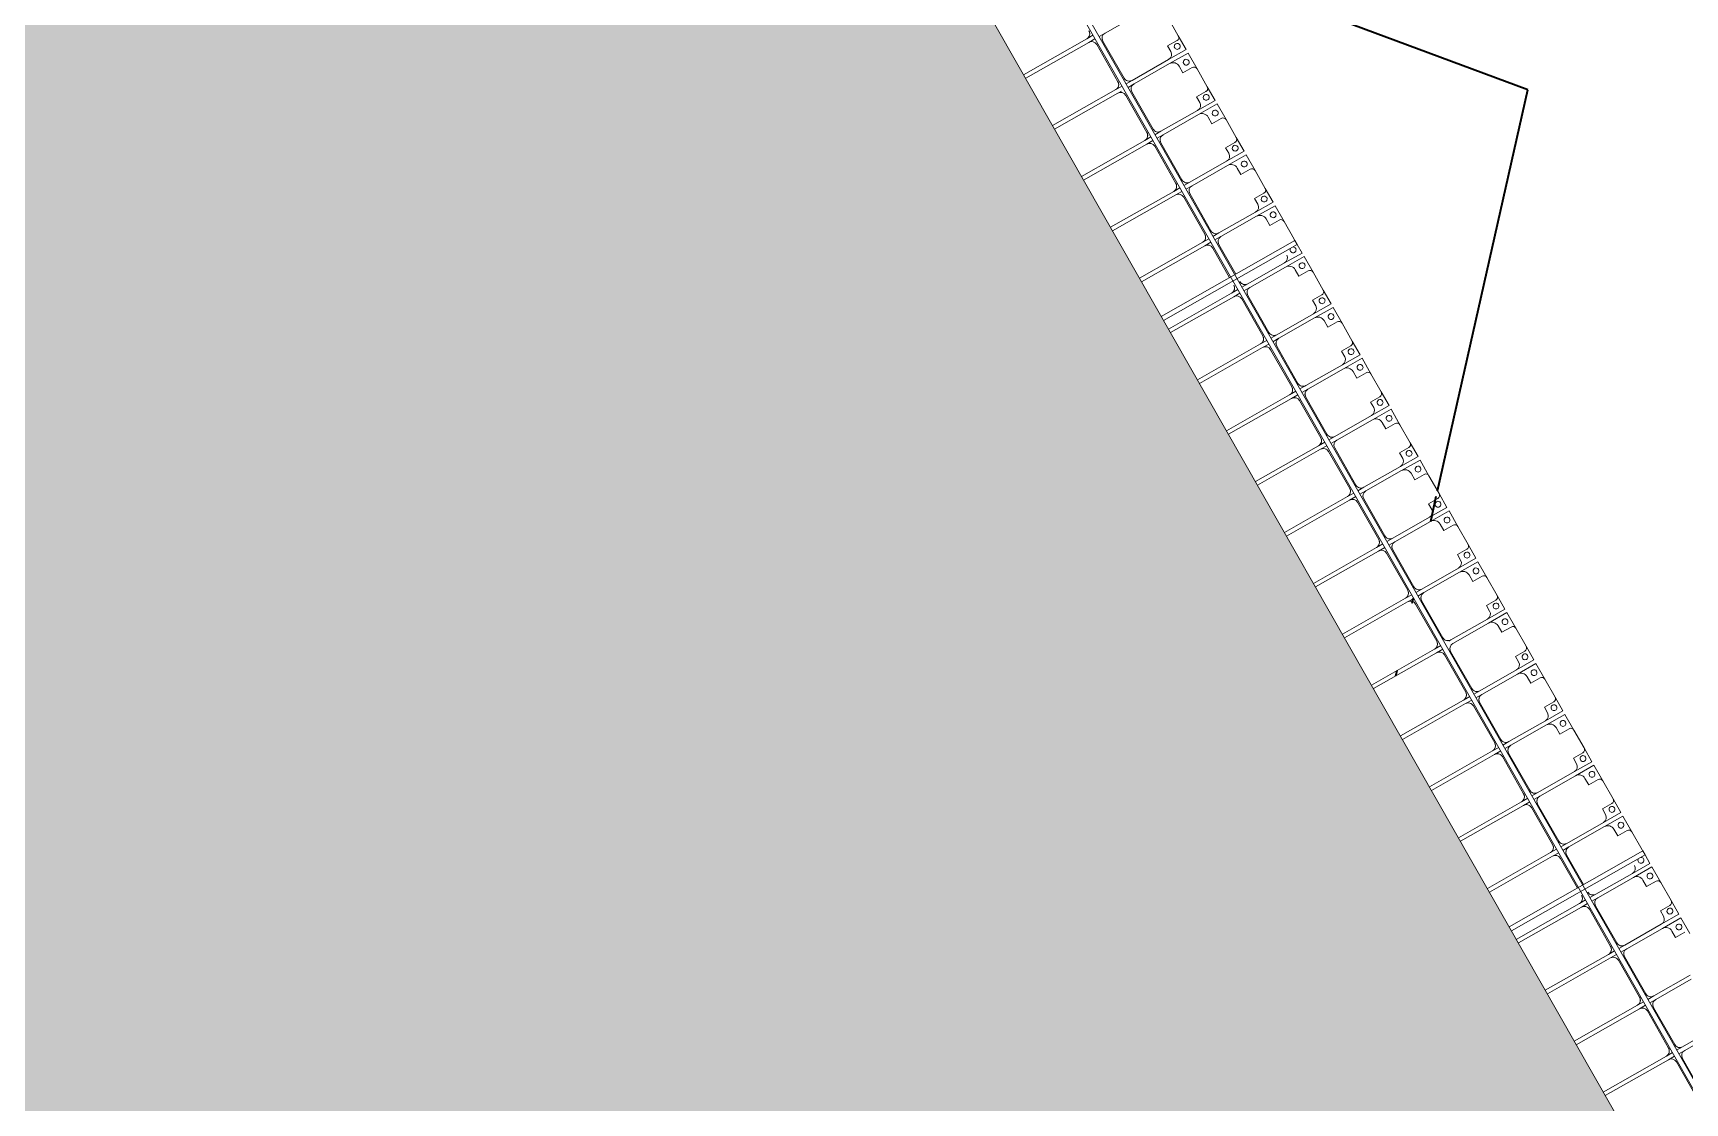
# Model space of a CAD drawing. Header units: millimetres. Extents: x -861324 to 439029, y -308065 to 694685.
# Drawn here: x -131041 to -116937, y 16784 to 25924 of the extents above; entities that cross this region are included whole.
import ezdxf

# ---------------------------------------------------------------- set-up
doc = ezdxf.new("R2010")
doc.units = ezdxf.units.MM
for name, color, linetype, lineweight in [('A-DETL-GENF', 92, 'Continuous', 9), ('A-DETL-THIN', 151, 'Continuous', 9), ('A-GENM', 13, 'Continuous', 9), ('C-TOPO-MAJR', 7, 'Continuous', 35), ('S-BEAM', 12, 'Continuous', 9)]:
    doc.layers.add(name, color=color, linetype=linetype, lineweight=lineweight)

# ---------------------------------------------------------------- blocks, each defined once
blk = doc.blocks.new('Dải phao đi lại kèm đỡ invester - DẢI PHAO ĐI LẠI-15551-BỐ TRÍ BÈ PIN HỒ BẢN MÒNG')
at = {"layer": 'A-GENM', "color": 7}
for p, q in [((57588, 1312), (57412, 1312)), ((57618, 1190), (57618, 1282)), ((57882, 1282), (57882, 1190)), ((58088, 1312), (57912, 1312)), ((58118, 1190), (58118, 1282)), ((58382, 1282), (58382, 1190)), ((58588, 1312), (58412, 1312)), ((58618, 1190), (58618, 1282)), ((58882, 1282), (58882, 1190)), ((59088, 1312), (58912, 1312)), ((59118, 1190), (59118, 1282)), ((59382, 1282), (59382, 1190)), ((59588, 1312), (59412, 1312)), ((59882, 1282), (59882, 1190)), ((60088, 1312), (59912, 1312)), ((60118, 1190), (60118, 1282)), ((60382, 1282), (60382, 1190)), ((60588, 1312), (60412, 1312)), ((60618, 1190), (60618, 1282)), ((60882, 1282), (60882, 1190)), ((61088, 1312), (60912, 1312)), ((61118, 1190), (61118, 1282)), ((61382, 1282), (61382, 1190)), ((61588, 1312), (61412, 1312)), ((61618, 1190), (61618, 1282)), ((61882, 1282), (61882, 1190)), ((62088, 1312), (61912, 1312)), ((62118, 1190), (62118, 1282)), ((62382, 1282), (62382, 1190)), ((62588, 1312), (62412, 1312)), ((62618, 1190), (62618, 1282)), ((62882, 1282), (62882, 1190)), ((63088, 1312), (62912, 1312)), ((63118, 1190), (63118, 1282)), ((63382, 1282), (63382, 1190)), ((63588, 1312), (63412, 1312)), ((63618, 1190), (63618, 1282)), ((63882, 1282), (63882, 1190)), ((64088, 1312), (63912, 1312)), ((64118, 1190), (64118, 1282)), ((64382, 1282), (64382, 1190)), ((64588, 1312), (64412, 1312)), ((64618, 1190), (64618, 1282)), ((64882, 1282), (64882, 1190)), ((65088, 1312), (64912, 1312)), ((65118, 1190), (65118, 1282)), ((65382, 1282), (65382, 1190)), ((65588, 1312), (65412, 1312)), ((65882, 1282), (65882, 1190)), ((66088, 1312), (65912, 1312)), ((66118, 1190), (66118, 1282)), ((66382, 1282), (66382, 1190)), ((57258, 1130), (57258, 780)), ((57673, 1190), (57618, 1190)), ((57723, 780), (57723, 1140)), ((57758, 1130), (57758, 780)), ((57882, 1190), (57818, 1190)), ((58173, 1190), (58118, 1190)), ((58223, 780), (58223, 1140)), ((58258, 1130), (58258, 780)), ((58382, 1190), (58318, 1190)), ((58673, 1190), (58618, 1190)), ((58723, 780), (58723, 1140)), ((58758, 1130), (58758, 780)), ((58882, 1190), (58818, 1190)), ((59173, 1190), (59118, 1190)), ((59223, 780), (59223, 1140)), ((59258, 1130), (59258, 780)), ((59382, 1190), (59318, 1190)), ((59723, 780), (59723, 1140)), ((59758, 1130), (59758, 780)), ((59882, 1190), (59818, 1190)), ((60173, 1190), (60118, 1190)), ((60223, 780), (60223, 1140)), ((60258, 1130), (60258, 780)), ((60382, 1190), (60318, 1190)), ((60673, 1190), (60618, 1190)), ((60723, 780), (60723, 1140)), ((60758, 1130), (60758, 780)), ((60882, 1190), (60818, 1190)), ((61173, 1190), (61118, 1190)), ((61223, 780), (61223, 1140)), ((61258, 1130), (61258, 780)), ((61382, 1190), (61318, 1190)), ((61673, 1190), (61618, 1190)), ((61723, 780), (61723, 1140)), ((61758, 1130), (61758, 780)), ((61882, 1190), (61818, 1190)), ((62173, 1190), (62118, 1190)), ((62223, 780), (62223, 1140)), ((62258, 1130), (62258, 780)), ((62382, 1190), (62318, 1190)), ((62673, 1190), (62618, 1190)), ((62723, 780), (62723, 1140)), ((62758, 1130), (62758, 780)), ((62882, 1190), (62818, 1190)), ((63173, 1190), (63118, 1190)), ((63223, 780), (63223, 1140)), ((63258, 1130), (63258, 780)), ((63382, 1190), (63318, 1190)), ((63673, 1190), (63618, 1190)), ((63723, 780), (63723, 1140)), ((63758, 1130), (63758, 780)), ((63882, 1190), (63818, 1190)), ((64173, 1190), (64118, 1190)), ((64223, 780), (64223, 1140)), ((64258, 1130), (64258, 780)), ((64382, 1190), (64318, 1190)), ((64673, 1190), (64618, 1190)), ((64723, 780), (64723, 1140)), ((64758, 1130), (64758, 780)), ((64882, 1190), (64818, 1190)), ((65173, 1190), (65118, 1190)), ((65223, 780), (65223, 1140)), ((65258, 1130), (65258, 780)), ((65382, 1190), (65318, 1190)), ((65723, 780), (65723, 1140)), ((65758, 1130), (65758, 780)), ((65882, 1190), (65818, 1190)), ((66173, 1190), (66118, 1190)), ((66223, 780), (66223, 1140)), ((66258, 1130), (66258, 780)), ((66382, 1190), (66318, 1190)), ((66723, 780), (66723, 1140)), ((66758, 1130), (66758, 780)), ((67223, 780), (67223, 1140)), ((67258, 1130), (67258, 780)), ((57258, 721), (57258, 780)), ((57308, 730), (57673, 730)), ((57723, 780), (57723, 721)), ((57758, 721), (57758, 780)), ((57808, 730), (58173, 730)), ((58223, 780), (58223, 721)), ((58258, 721), (58258, 780)), ((58308, 730), (58673, 730)), ((58723, 780), (58723, 721)), ((58758, 721), (58758, 780)), ((58808, 730), (59173, 730)), ((59223, 780), (59223, 721)), ((59258, 721), (59258, 780)), ((59308, 730), (59600, 730)), ((59723, 780), (59723, 721)), ((59758, 721), (59758, 780)), ((59808, 730), (60173, 730)), ((60223, 780), (60223, 721)), ((60258, 721), (60258, 780)), ((60308, 730), (60673, 730)), ((60723, 780), (60723, 721)), ((60758, 721), (60758, 780)), ((60808, 730), (61173, 730)), ((61223, 780), (61223, 721)), ((61258, 721), (61258, 780)), ((61308, 730), (61673, 730)), ((61723, 780), (61723, 721)), ((61758, 721), (61758, 780)), ((61808, 730), (62173, 730)), ((62223, 780), (62223, 721)), ((62258, 721), (62258, 780)), ((62308, 730), (62673, 730)), ((62723, 780), (62723, 721)), ((62758, 721), (62758, 780)), ((62808, 730), (63173, 730)), ((63223, 780), (63223, 759)), ((63308, 730), (63673, 730)), ((63723, 780), (63723, 721)), ((63758, 721), (63758, 780)), ((63808, 730), (64173, 730)), ((64223, 780), (64223, 721)), ((64258, 721), (64258, 780)), ((64308, 730), (64673, 730)), ((64723, 780), (64723, 721)), ((64758, 721), (64758, 780)), ((64808, 730), (65173, 730)), ((65223, 780), (65223, 721)), ((65258, 721), (65258, 780)), ((65308, 730), (65600, 730)), ((65723, 780), (65723, 721)), ((65758, 721), (65758, 780)), ((65808, 730), (66173, 730)), ((66223, 780), (66223, 721)), ((66258, 721), (66258, 780)), ((66308, 730), (66673, 730)), ((66723, 780), (66723, 721)), ((66758, 721), (66758, 780)), ((66808, 730), (67173, 730)), ((67223, 780), (67223, 721)), ((67258, 721), (67258, 780)), ((67308, 730), (67673, 730)), ((57223, 681), (57223, 620)), ((57223, 0), (57223, 620)), ((57258, 620), (57258, 681)), ((57258, 620), (57258, 0)), ((57673, 670), (57308, 670)), ((57723, 676), (57723, 620)), ((57723, 0), (57723, 620)), ((57758, 620), (57758, 656)), ((57758, 620), (57758, 0)), ((58173, 670), (57808, 670)), ((58223, 681), (58223, 620)), ((58223, 0), (58223, 620)), ((58258, 620), (58258, 681)), ((58258, 620), (58258, 0)), ((58673, 670), (58308, 670)), ((58723, 681), (58723, 620)), ((58723, 0), (58723, 620)), ((58758, 620), (58758, 681)), ((58758, 620), (58758, 0)), ((59173, 670), (58808, 670)), ((59223, 681), (59223, 620)), ((59223, 0), (59223, 620)), ((59258, 620), (59258, 681)), ((59258, 620), (59258, 0)), ((59600, 670), (59308, 670)), ((59723, 681), (59723, 620)), ((59723, 0), (59723, 620)), ((59758, 620), (59758, 681)), ((59758, 620), (59758, 0)), ((60173, 670), (59808, 670)), ((60223, 681), (60223, 620)), ((60223, 0), (60223, 620)), ((60258, 620), (60258, 681)), ((60258, 620), (60258, 0)), ((60673, 670), (60308, 670)), ((60723, 681), (60723, 620)), ((60723, 0), (60723, 620)), ((60758, 620), (60758, 681)), ((60758, 620), (60758, 0)), ((61173, 670), (60808, 670)), ((61223, 681), (61223, 620)), ((61223, 0), (61223, 620)), ((61258, 620), (61258, 681)), ((61258, 620), (61258, 0)), ((61673, 670), (61308, 670)), ((61723, 681), (61723, 620)), ((61723, 0), (61723, 620)), ((61758, 620), (61758, 681)), ((61758, 620), (61758, 0)), ((62173, 670), (61808, 670)), ((62223, 681), (62223, 620)), ((62223, 0), (62223, 620)), ((62258, 620), (62258, 681)), ((62258, 620), (62258, 0)), ((62673, 670), (62308, 670)), ((62723, 681), (62723, 620)), ((62723, 0), (62723, 620)), ((62758, 620), (62758, 681)), ((62758, 620), (62758, 0)), ((63173, 670), (62808, 670)), ((63223, 681), (63223, 620)), ((63223, 0), (63223, 620)), ((63258, 620), (63258, 681)), ((63258, 620), (63258, 0)), ((63673, 670), (63308, 670)), ((63723, 681), (63723, 620)), ((63723, 0), (63723, 620)), ((63758, 620), (63758, 681)), ((63758, 620), (63758, 0)), ((64173, 670), (63808, 670)), ((64223, 681), (64223, 620)), ((64223, 0), (64223, 620)), ((64258, 620), (64258, 681)), ((64258, 620), (64258, 0)), ((64673, 670), (64308, 670)), ((64723, 681), (64723, 620)), ((64723, 0), (64723, 620)), ((64758, 620), (64758, 681)), ((64758, 620), (64758, 0)), ((65173, 670), (64808, 670)), ((65223, 681), (65223, 620)), ((65223, 0), (65223, 620)), ((65258, 620), (65258, 681)), ((65258, 620), (65258, 0)), ((65600, 670), (65308, 670)), ((65723, 681), (65723, 620)), ((65723, 0), (65723, 620)), ((65758, 620), (65758, 681)), ((65758, 620), (65758, 0)), ((66173, 670), (65808, 670)), ((66223, 681), (66223, 620)), ((66223, 0), (66223, 620)), ((66258, 620), (66258, 681)), ((66258, 620), (66258, 0)), ((66673, 670), (66308, 670)), ((66723, 681), (66723, 620)), ((66723, 0), (66723, 620)), ((66758, 620), (66758, 681)), ((66758, 620), (66758, 0)), ((67173, 670), (66808, 670)), ((67223, 681), (67223, 620)), ((67223, 0), (67223, 620)), ((67258, 620), (67258, 681)), ((67258, 620), (67258, 0)), ((67673, 670), (67308, 670))]:
    blk.add_line(p, q, dxfattribs=at)
at = {"layer": 'A-GENM', "color": 9}
for p, q in [((57588, 1312), (57723, 1312)), ((57723, 1312), (57588, 1312)), ((57618, 1282), (57618, 1190)), ((57618, 1282), (57618, 1190)), ((57618, 1190), (57618, 1282)), ((57723, 1312), (57723, 1140)), ((57723, 1140), (57723, 1312)), ((57758, 1312), (57912, 1312)), ((57758, 1130), (57758, 1312)), ((57758, 1312), (57758, 1130)), ((57912, 1312), (57758, 1312)), ((57882, 1190), (57882, 1282)), ((57882, 1190), (57882, 1282)), ((57882, 1282), (57882, 1190)), ((58088, 1312), (58223, 1312)), ((58223, 1312), (58088, 1312)), ((58118, 1282), (58118, 1190)), ((58118, 1282), (58118, 1190)), ((58118, 1190), (58118, 1282)), ((58223, 1312), (58223, 1140)), ((58223, 1140), (58223, 1312)), ((58258, 1312), (58412, 1312)), ((58258, 1130), (58258, 1312)), ((58258, 1312), (58258, 1130)), ((58412, 1312), (58258, 1312)), ((58382, 1190), (58382, 1282)), ((58382, 1190), (58382, 1282)), ((58382, 1282), (58382, 1190)), ((58588, 1312), (58723, 1312)), ((58723, 1312), (58588, 1312)), ((58618, 1282), (58618, 1190)), ((58618, 1282), (58618, 1190)), ((58618, 1190), (58618, 1282)), ((58723, 1312), (58723, 1140)), ((58723, 1140), (58723, 1312)), ((58758, 1312), (58912, 1312)), ((58758, 1130), (58758, 1312)), ((58758, 1312), (58758, 1130)), ((58912, 1312), (58758, 1312)), ((58882, 1190), (58882, 1282)), ((58882, 1190), (58882, 1282)), ((58882, 1282), (58882, 1190)), ((59088, 1312), (59223, 1312)), ((59223, 1312), (59088, 1312)), ((59118, 1282), (59118, 1190)), ((59118, 1282), (59118, 1190)), ((59118, 1190), (59118, 1282)), ((59223, 1312), (59223, 1140)), ((59223, 1140), (59223, 1312)), ((59258, 1312), (59412, 1312)), ((59258, 1130), (59258, 1312)), ((59258, 1312), (59258, 1130)), ((59412, 1312), (59258, 1312)), ((59382, 1190), (59382, 1282)), ((59382, 1190), (59382, 1282)), ((59382, 1282), (59382, 1190)), ((59640, 1312), (59723, 1312)), ((59723, 1312), (59640, 1312)), ((59723, 1312), (59723, 1140)), ((59723, 1140), (59723, 1312)), ((59758, 1312), (59912, 1312)), ((59758, 1130), (59758, 1312)), ((59758, 1312), (59758, 1130)), ((59912, 1312), (59758, 1312)), ((59882, 1190), (59882, 1282)), ((59882, 1190), (59882, 1282)), ((59882, 1282), (59882, 1190)), ((60088, 1312), (60223, 1312)), ((60223, 1312), (60088, 1312)), ((60118, 1282), (60118, 1190)), ((60118, 1282), (60118, 1190)), ((60118, 1190), (60118, 1282)), ((60223, 1312), (60223, 1140)), ((60223, 1140), (60223, 1312)), ((60258, 1312), (60412, 1312)), ((60258, 1130), (60258, 1312)), ((60258, 1312), (60258, 1130)), ((60412, 1312), (60258, 1312)), ((60382, 1190), (60382, 1282)), ((60382, 1190), (60382, 1282)), ((60382, 1282), (60382, 1190)), ((60588, 1312), (60723, 1312)), ((60723, 1312), (60588, 1312)), ((60618, 1282), (60618, 1190)), ((60618, 1282), (60618, 1190)), ((60618, 1190), (60618, 1282)), ((60723, 1312), (60723, 1140)), ((60723, 1140), (60723, 1312)), ((60758, 1312), (60912, 1312)), ((60758, 1130), (60758, 1312)), ((60758, 1312), (60758, 1130)), ((60912, 1312), (60758, 1312)), ((60882, 1190), (60882, 1282)), ((60882, 1190), (60882, 1282)), ((60882, 1282), (60882, 1190)), ((61088, 1312), (61223, 1312)), ((61223, 1312), (61088, 1312)), ((61118, 1282), (61118, 1190)), ((61118, 1282), (61118, 1190)), ((61118, 1190), (61118, 1282)), ((61223, 1312), (61223, 1140)), ((61223, 1140), (61223, 1312)), ((61258, 1312), (61412, 1312)), ((61258, 1130), (61258, 1312)), ((61258, 1312), (61258, 1130)), ((61412, 1312), (61258, 1312)), ((61382, 1190), (61382, 1282)), ((61382, 1190), (61382, 1282)), ((61382, 1282), (61382, 1190)), ((61588, 1312), (61723, 1312)), ((61723, 1312), (61588, 1312)), ((61618, 1282), (61618, 1190)), ((61618, 1282), (61618, 1190)), ((61618, 1190), (61618, 1282)), ((61723, 1312), (61723, 1140)), ((61723, 1140), (61723, 1312)), ((61758, 1312), (61912, 1312)), ((61758, 1130), (61758, 1312)), ((61758, 1312), (61758, 1130)), ((61912, 1312), (61758, 1312)), ((61882, 1190), (61882, 1282)), ((61882, 1190), (61882, 1282)), ((61882, 1282), (61882, 1190)), ((62088, 1312), (62223, 1312)), ((62223, 1312), (62088, 1312)), ((62118, 1282), (62118, 1190)), ((62118, 1282), (62118, 1190)), ((62118, 1190), (62118, 1282)), ((62223, 1312), (62223, 1140)), ((62223, 1140), (62223, 1312)), ((62258, 1312), (62412, 1312)), ((62258, 1130), (62258, 1312)), ((62258, 1312), (62258, 1130)), ((62412, 1312), (62258, 1312)), ((62382, 1190), (62382, 1282)), ((62382, 1190), (62382, 1282)), ((62382, 1282), (62382, 1190)), ((62588, 1312), (62723, 1312)), ((62723, 1312), (62588, 1312)), ((62618, 1282), (62618, 1190)), ((62618, 1282), (62618, 1190)), ((62618, 1190), (62618, 1282)), ((62723, 1312), (62723, 1140)), ((62723, 1140), (62723, 1312)), ((62758, 1312), (62912, 1312)), ((62758, 1130), (62758, 1312)), ((62758, 1312), (62758, 1130)), ((62912, 1312), (62758, 1312)), ((62882, 1190), (62882, 1282)), ((62882, 1190), (62882, 1282)), ((62882, 1282), (62882, 1190)), ((63088, 1312), (63223, 1312)), ((63223, 1312), (63088, 1312)), ((63118, 1282), (63118, 1190)), ((63118, 1282), (63118, 1190)), ((63118, 1190), (63118, 1282)), ((63223, 1312), (63223, 1140)), ((63223, 1140), (63223, 1312)), ((63258, 1312), (63412, 1312)), ((63258, 1130), (63258, 1312)), ((63258, 1312), (63258, 1130)), ((63412, 1312), (63258, 1312)), ((63382, 1190), (63382, 1282)), ((63382, 1190), (63382, 1282)), ((63382, 1282), (63382, 1190)), ((63588, 1312), (63723, 1312)), ((63723, 1312), (63588, 1312)), ((63618, 1282), (63618, 1190)), ((63618, 1282), (63618, 1190)), ((63618, 1190), (63618, 1282)), ((63723, 1312), (63723, 1140)), ((63723, 1140), (63723, 1312)), ((63758, 1312), (63912, 1312)), ((63758, 1130), (63758, 1312)), ((63758, 1312), (63758, 1130)), ((63912, 1312), (63758, 1312)), ((63882, 1190), (63882, 1282)), ((63882, 1190), (63882, 1282)), ((63882, 1282), (63882, 1190)), ((64088, 1312), (64223, 1312)), ((64223, 1312), (64088, 1312)), ((64118, 1282), (64118, 1190)), ((64118, 1282), (64118, 1190)), ((64118, 1190), (64118, 1282)), ((64223, 1312), (64223, 1140)), ((64223, 1140), (64223, 1312)), ((64258, 1312), (64412, 1312)), ((64258, 1130), (64258, 1312)), ((64258, 1312), (64258, 1130)), ((64412, 1312), (64258, 1312)), ((64382, 1190), (64382, 1282)), ((64382, 1190), (64382, 1282)), ((64382, 1282), (64382, 1190)), ((64588, 1312), (64723, 1312)), ((64723, 1312), (64588, 1312)), ((64618, 1282), (64618, 1190)), ((64618, 1282), (64618, 1190)), ((64618, 1190), (64618, 1282)), ((64723, 1312), (64723, 1140)), ((64723, 1140), (64723, 1312)), ((64758, 1312), (64912, 1312)), ((64758, 1130), (64758, 1312)), ((64758, 1312), (64758, 1130)), ((64912, 1312), (64758, 1312)), ((64882, 1190), (64882, 1282)), ((64882, 1190), (64882, 1282)), ((64882, 1282), (64882, 1190)), ((65088, 1312), (65223, 1312)), ((65223, 1312), (65088, 1312)), ((65118, 1282), (65118, 1190)), ((65118, 1282), (65118, 1190)), ((65118, 1190), (65118, 1282)), ((65223, 1312), (65223, 1140)), ((65223, 1140), (65223, 1312)), ((65258, 1312), (65412, 1312)), ((65258, 1130), (65258, 1312)), ((65258, 1312), (65258, 1130)), ((65412, 1312), (65258, 1312)), ((65382, 1190), (65382, 1282)), ((65382, 1190), (65382, 1282)), ((65382, 1282), (65382, 1190)), ((65640, 1312), (65723, 1312)), ((65723, 1312), (65640, 1312)), ((65723, 1312), (65723, 1140)), ((65723, 1140), (65723, 1312)), ((65758, 1312), (65912, 1312)), ((65758, 1130), (65758, 1312)), ((65758, 1312), (65758, 1130)), ((65912, 1312), (65758, 1312)), ((65882, 1190), (65882, 1282)), ((65882, 1190), (65882, 1282)), ((65882, 1282), (65882, 1190)), ((66088, 1312), (66223, 1312)), ((66223, 1312), (66088, 1312)), ((66118, 1282), (66118, 1190)), ((66118, 1282), (66118, 1190)), ((66118, 1190), (66118, 1282)), ((66223, 1312), (66223, 1140)), ((66223, 1140), (66223, 1312)), ((66258, 1312), (66412, 1312)), ((66258, 1130), (66258, 1312)), ((66258, 1312), (66258, 1130)), ((66412, 1312), (66258, 1312)), ((66382, 1190), (66382, 1282)), ((66382, 1190), (66382, 1282)), ((66382, 1282), (66382, 1190)), ((57618, 1190), (57673, 1190)), ((57618, 1190), (57673, 1190)), ((57673, 1190), (57618, 1190)), ((57818, 1190), (57882, 1190)), ((57818, 1190), (57882, 1190)), ((57882, 1190), (57818, 1190)), ((58118, 1190), (58173, 1190)), ((58118, 1190), (58173, 1190)), ((58173, 1190), (58118, 1190)), ((58318, 1190), (58382, 1190)), ((58318, 1190), (58382, 1190)), ((58382, 1190), (58318, 1190)), ((58618, 1190), (58673, 1190)), ((58618, 1190), (58673, 1190)), ((58673, 1190), (58618, 1190)), ((58818, 1190), (58882, 1190)), ((58818, 1190), (58882, 1190)), ((58882, 1190), (58818, 1190)), ((59118, 1190), (59173, 1190)), ((59118, 1190), (59173, 1190)), ((59173, 1190), (59118, 1190)), ((59318, 1190), (59382, 1190)), ((59318, 1190), (59382, 1190)), ((59382, 1190), (59318, 1190)), ((59818, 1190), (59882, 1190)), ((59818, 1190), (59882, 1190)), ((59882, 1190), (59818, 1190)), ((60118, 1190), (60173, 1190)), ((60118, 1190), (60173, 1190)), ((60173, 1190), (60118, 1190)), ((60318, 1190), (60382, 1190)), ((60318, 1190), (60382, 1190)), ((60382, 1190), (60318, 1190)), ((60618, 1190), (60673, 1190)), ((60618, 1190), (60673, 1190)), ((60673, 1190), (60618, 1190)), ((60818, 1190), (60882, 1190)), ((60818, 1190), (60882, 1190)), ((60882, 1190), (60818, 1190)), ((61118, 1190), (61173, 1190)), ((61118, 1190), (61173, 1190)), ((61173, 1190), (61118, 1190)), ((61318, 1190), (61382, 1190)), ((61318, 1190), (61382, 1190)), ((61382, 1190), (61318, 1190)), ((61618, 1190), (61673, 1190)), ((61618, 1190), (61673, 1190)), ((61673, 1190), (61618, 1190)), ((61818, 1190), (61882, 1190)), ((61818, 1190), (61882, 1190)), ((61882, 1190), (61818, 1190)), ((62118, 1190), (62173, 1190)), ((62118, 1190), (62173, 1190)), ((62173, 1190), (62118, 1190)), ((62318, 1190), (62382, 1190)), ((62318, 1190), (62382, 1190)), ((62382, 1190), (62318, 1190)), ((62618, 1190), (62673, 1190)), ((62618, 1190), (62673, 1190)), ((62673, 1190), (62618, 1190)), ((62818, 1190), (62882, 1190)), ((62818, 1190), (62882, 1190)), ((62882, 1190), (62818, 1190)), ((63118, 1190), (63173, 1190)), ((63118, 1190), (63173, 1190)), ((63173, 1190), (63118, 1190)), ((63318, 1190), (63382, 1190)), ((63318, 1190), (63382, 1190)), ((63382, 1190), (63318, 1190)), ((63618, 1190), (63673, 1190)), ((63618, 1190), (63673, 1190)), ((63673, 1190), (63618, 1190)), ((63818, 1190), (63882, 1190)), ((63818, 1190), (63882, 1190)), ((63882, 1190), (63818, 1190)), ((64118, 1190), (64173, 1190)), ((64118, 1190), (64173, 1190)), ((64173, 1190), (64118, 1190)), ((64318, 1190), (64382, 1190)), ((64318, 1190), (64382, 1190)), ((64382, 1190), (64318, 1190)), ((64618, 1190), (64673, 1190)), ((64618, 1190), (64673, 1190)), ((64673, 1190), (64618, 1190)), ((64818, 1190), (64882, 1190)), ((64818, 1190), (64882, 1190)), ((64882, 1190), (64818, 1190)), ((65118, 1190), (65173, 1190)), ((65118, 1190), (65173, 1190)), ((65173, 1190), (65118, 1190)), ((65318, 1190), (65382, 1190)), ((65318, 1190), (65382, 1190)), ((65382, 1190), (65318, 1190)), ((65818, 1190), (65882, 1190)), ((65818, 1190), (65882, 1190)), ((65882, 1190), (65818, 1190)), ((66118, 1190), (66173, 1190)), ((66118, 1190), (66173, 1190)), ((66173, 1190), (66118, 1190)), ((66318, 1190), (66382, 1190)), ((66318, 1190), (66382, 1190)), ((66382, 1190), (66318, 1190)), ((57258, 721), (57258, 780)), ((57723, 780), (57723, 721)), ((57758, 721), (57758, 780)), ((58223, 780), (58223, 721)), ((58258, 721), (58258, 780)), ((58723, 780), (58723, 721)), ((58758, 721), (58758, 780)), ((59223, 780), (59223, 721)), ((59258, 721), (59258, 780)), ((59723, 780), (59723, 721)), ((59758, 721), (59758, 780)), ((60223, 780), (60223, 721)), ((60258, 721), (60258, 780)), ((60723, 780), (60723, 721)), ((60758, 721), (60758, 780)), ((61223, 780), (61223, 721)), ((61258, 721), (61258, 780)), ((61723, 780), (61723, 721)), ((61758, 721), (61758, 780)), ((62223, 780), (62223, 721)), ((62258, 721), (62258, 780)), ((62723, 780), (62723, 721)), ((62758, 721), (62758, 780)), ((63223, 780), (63223, 759)), ((63723, 780), (63723, 721)), ((63758, 721), (63758, 780)), ((64223, 780), (64223, 721)), ((64258, 721), (64258, 780)), ((64723, 780), (64723, 721)), ((64758, 721), (64758, 780)), ((65223, 780), (65223, 721)), ((65258, 721), (65258, 780)), ((65723, 780), (65723, 721)), ((65758, 721), (65758, 780)), ((66223, 780), (66223, 721)), ((66258, 721), (66258, 780)), ((66723, 780), (66723, 721)), ((66758, 721), (66758, 780)), ((67223, 780), (67223, 721)), ((67258, 721), (67258, 780)), ((57223, 681), (57223, 620)), ((57258, 620), (57258, 681)), ((57723, 676), (57723, 620)), ((58223, 681), (58223, 620)), ((58258, 620), (58258, 681)), ((58723, 681), (58723, 620)), ((58758, 620), (58758, 681)), ((59223, 681), (59223, 620)), ((59258, 620), (59258, 681)), ((59723, 681), (59723, 620)), ((59758, 620), (59758, 681)), ((60223, 681), (60223, 620)), ((60258, 620), (60258, 681)), ((60723, 681), (60723, 620)), ((60758, 620), (60758, 681)), ((61223, 681), (61223, 620)), ((61258, 620), (61258, 681)), ((61723, 681), (61723, 620)), ((61758, 620), (61758, 681)), ((62223, 681), (62223, 620)), ((62258, 620), (62258, 681)), ((62723, 681), (62723, 620)), ((62758, 620), (62758, 681)), ((63223, 681), (63223, 620)), ((63258, 620), (63258, 681)), ((63723, 681), (63723, 620)), ((63758, 620), (63758, 681)), ((64223, 681), (64223, 620)), ((64258, 620), (64258, 681)), ((64723, 681), (64723, 620)), ((64758, 620), (64758, 681)), ((65223, 681), (65223, 620)), ((65258, 620), (65258, 681)), ((65723, 681), (65723, 620)), ((65758, 620), (65758, 681)), ((66223, 681), (66223, 620)), ((66258, 620), (66258, 681)), ((66723, 681), (66723, 620)), ((66758, 620), (66758, 681)), ((67223, 681), (67223, 620)), ((67258, 620), (67258, 681))]:
    blk.add_line(p, q, dxfattribs=at)
at = {"layer": 'A-GENM', "color": 7}
for centre, radius, start, end in [((57588, 1282), 30, 360, 90), ((57912, 1282), 30, 90, 180), ((58088, 1282), 30, 360, 90), ((58412, 1282), 30, 90, 180), ((58588, 1282), 30, 360, 90), ((58912, 1282), 30, 90, 180), ((59088, 1282), 30, 360, 90), ((59412, 1282), 30, 90, 180), ((59588, 1282), 30, 60, 90), ((59912, 1282), 30, 90, 180), ((60088, 1282), 30, 360, 90), ((60412, 1282), 30, 90, 180), ((60588, 1282), 30, 360, 90), ((60912, 1282), 30, 90, 180), ((61088, 1282), 30, 360, 90), ((61412, 1282), 30, 90, 180), ((61588, 1282), 30, 360, 90), ((61912, 1282), 30, 90, 180), ((62088, 1282), 30, 360, 90), ((62412, 1282), 30, 90, 180), ((62588, 1282), 30, 360, 90), ((62912, 1282), 30, 90, 180), ((63088, 1282), 30, 360, 90), ((63412, 1282), 30, 90, 180), ((63588, 1282), 30, 360, 90), ((63912, 1282), 30, 90, 180), ((64088, 1282), 30, 360, 90), ((64412, 1282), 30, 90, 180), ((64588, 1282), 30, 360, 90), ((64912, 1282), 30, 90, 180), ((65088, 1282), 30, 360, 90), ((65412, 1282), 30, 90, 180), ((65588, 1282), 30, 60, 90), ((65912, 1282), 30, 90, 180), ((66088, 1282), 30, 360, 90), ((57673, 1140), 50, 0, 90), ((57818, 1130), 60, 90, 180), ((58173, 1140), 50, 0, 90), ((58318, 1130), 60, 90, 180), ((58673, 1140), 50, 0, 90), ((58818, 1130), 60, 90, 180), ((59173, 1140), 50, 0, 90), ((59318, 1130), 60, 90, 180), ((59673, 1140), 50, 0, 90), ((59818, 1130), 60, 90, 180), ((60173, 1140), 50, 0, 90), ((60318, 1130), 60, 90, 180), ((60673, 1140), 50, 0, 90), ((60818, 1130), 60, 90, 180), ((61173, 1140), 50, 0, 90), ((61318, 1130), 60, 90, 180), ((61673, 1140), 50, 0, 90), ((61818, 1130), 60, 90, 180), ((62173, 1140), 50, 0, 90), ((62318, 1130), 60, 90, 180), ((62673, 1140), 50, 0, 90), ((62818, 1130), 60, 90, 180), ((63173, 1140), 50, 0, 90), ((63318, 1130), 60, 90, 180), ((63673, 1140), 50, 0, 90), ((63818, 1130), 60, 90, 180), ((64173, 1140), 50, 0, 90), ((64318, 1130), 60, 90, 180), ((64673, 1140), 50, 0, 90), ((64818, 1130), 60, 90, 180), ((65173, 1140), 50, 0, 90), ((65318, 1130), 60, 90, 180), ((65673, 1140), 50, 0, 90), ((65818, 1130), 60, 90, 180), ((66173, 1140), 50, 0, 90), ((66318, 1130), 60, 90, 180), ((57308, 780), 50, 180, 270), ((57308, 780), 50, 210, 270), ((57673, 780), 50, 270, 0), ((57673, 780), 50, 300, 0), ((57808, 780), 50, 180, 270), ((57808, 780), 50, 210, 270), ((58173, 780), 50, 270, 0), ((58173, 780), 50, 300, 0), ((58308, 780), 50, 180, 270), ((58308, 780), 50, 210, 270), ((58673, 780), 50, 270, 0), ((58673, 780), 50, 300, 0), ((58808, 780), 50, 180, 270), ((58808, 780), 50, 210, 270), ((59173, 780), 50, 270, 0), ((59173, 780), 50, 300, 0), ((59308, 780), 50, 180, 270), ((59308, 780), 50, 210, 270), ((59673, 780), 50, 270, 0), ((59673, 780), 50, 300, 0), ((59808, 780), 50, 180, 270), ((59808, 780), 50, 210, 270), ((60173, 780), 50, 270, 0), ((60173, 780), 50, 300, 0), ((60308, 780), 50, 180, 270), ((60308, 780), 50, 210, 270), ((60673, 780), 50, 270, 0), ((60673, 780), 50, 300, 0), ((60808, 780), 50, 180, 270), ((60808, 780), 50, 210, 270), ((61173, 780), 50, 270, 0), ((61173, 780), 50, 300, 0), ((61308, 780), 50, 180, 270), ((61308, 780), 50, 210, 270), ((61673, 780), 50, 270, 0), ((61673, 780), 50, 300, 0), ((61808, 780), 50, 180, 270), ((61808, 780), 50, 210, 270), ((62173, 780), 50, 270, 0), ((62173, 780), 50, 300, 0), ((62308, 780), 50, 180, 270), ((62308, 780), 50, 210, 270), ((62673, 780), 50, 270, 0), ((62673, 780), 50, 300, 0), ((62808, 780), 50, 180, 270), ((62808, 780), 50, 210, 270), ((63173, 780), 50, 270, 0), ((63173, 780), 50, 300, 0), ((63308, 780), 50, 180, 270), ((63308, 780), 50, 210, 270), ((63673, 780), 50, 270, 0), ((63673, 780), 50, 300, 0), ((63808, 780), 50, 180, 270), ((63808, 780), 50, 210, 270), ((64173, 780), 50, 270, 0), ((64173, 780), 50, 300, 0), ((64308, 780), 50, 180, 270), ((64308, 780), 50, 210, 270), ((64673, 780), 50, 270, 0), ((64673, 780), 50, 300, 0), ((64808, 780), 50, 180, 270), ((64808, 780), 50, 210, 270), ((65173, 780), 50, 270, 0), ((65173, 780), 50, 300, 0), ((65308, 780), 50, 180, 270), ((65308, 780), 50, 210, 270), ((65673, 780), 50, 270, 0), ((65673, 780), 50, 300, 0), ((65808, 780), 50, 180, 270), ((65808, 780), 50, 210, 270), ((66173, 780), 50, 270, 0), ((66173, 780), 50, 300, 0), ((66308, 780), 50, 180, 270), ((66308, 780), 50, 210, 270), ((66673, 780), 50, 270, 0), ((66673, 780), 50, 300, 0), ((66808, 780), 50, 180, 270), ((66808, 780), 50, 210, 270), ((67173, 780), 50, 270, 0), ((67173, 780), 50, 300, 0), ((67308, 780), 50, 180, 270), ((67308, 780), 50, 210, 270), ((57173, 620), 50, 360, 90), ((57173, 620), 50, 30, 90), ((57308, 620), 50, 90, 180), ((57308, 620), 50, 120, 180), ((57673, 620), 50, 360, 90), ((57673, 620), 50, 30, 90), ((57808, 620), 50, 90, 180), ((57808, 620), 50, 120, 180), ((58173, 620), 50, 360, 90), ((58173, 620), 50, 30, 90), ((58308, 620), 50, 90, 180), ((58308, 620), 50, 120, 180), ((58673, 620), 50, 360, 90), ((58673, 620), 50, 30, 90), ((58808, 620), 50, 90, 180), ((58808, 620), 50, 120, 180), ((59173, 620), 50, 360, 90), ((59173, 620), 50, 30, 90), ((59308, 620), 50, 90, 180), ((59308, 620), 50, 120, 180), ((59673, 620), 50, 360, 90), ((59673, 620), 50, 30, 90), ((59808, 620), 50, 90, 180), ((59808, 620), 50, 120, 180), ((60173, 620), 50, 360, 90), ((60173, 620), 50, 30, 90), ((60308, 620), 50, 90, 180), ((60308, 620), 50, 120, 180), ((60673, 620), 50, 360, 90), ((60673, 620), 50, 30, 90), ((60808, 620), 50, 90, 180), ((60808, 620), 50, 120, 180), ((61173, 620), 50, 360, 90), ((61173, 620), 50, 30, 90), ((61308, 620), 50, 90, 180), ((61308, 620), 50, 120, 180), ((61673, 620), 50, 360, 90), ((61673, 620), 50, 30, 90), ((61808, 620), 50, 90, 180), ((61808, 620), 50, 120, 180), ((62173, 620), 50, 360, 90), ((62173, 620), 50, 30, 90), ((62308, 620), 50, 90, 180), ((62308, 620), 50, 120, 180), ((62673, 620), 50, 360, 90), ((62673, 620), 50, 30, 90), ((62808, 620), 50, 90, 180), ((62808, 620), 50, 120, 180), ((63173, 620), 50, 360, 90), ((63173, 620), 50, 30, 90), ((63308, 620), 50, 90, 180), ((63308, 620), 50, 120, 180), ((63673, 620), 50, 360, 90), ((63673, 620), 50, 30, 90), ((63808, 620), 50, 90, 180), ((63808, 620), 50, 120, 180), ((64173, 620), 50, 360, 90), ((64173, 620), 50, 30, 90), ((64308, 620), 50, 90, 180), ((64308, 620), 50, 120, 180), ((64673, 620), 50, 360, 90), ((64673, 620), 50, 30, 90), ((64808, 620), 50, 90, 180), ((64808, 620), 50, 120, 180), ((65173, 620), 50, 360, 90), ((65173, 620), 50, 30, 90), ((65308, 620), 50, 90, 180), ((65308, 620), 50, 120, 180), ((65673, 620), 50, 360, 90), ((65673, 620), 50, 30, 90), ((65808, 620), 50, 90, 180), ((65808, 620), 50, 120, 180), ((66173, 620), 50, 360, 90), ((66173, 620), 50, 30, 90), ((66308, 620), 50, 90, 180), ((66308, 620), 50, 120, 180), ((66673, 620), 50, 360, 90), ((66673, 620), 50, 30, 90), ((66808, 620), 50, 90, 180), ((66808, 620), 50, 120, 180), ((67173, 620), 50, 360, 90), ((67173, 620), 50, 30, 90), ((67308, 620), 50, 90, 180), ((67308, 620), 50, 120, 180)]:
    blk.add_arc(centre, radius, start, end, dxfattribs=at)
at = {"layer": 'A-GENM', "color": 9}
for centre, radius, start, end in [((57588, 1282), 30, 0, 90), ((57588, 1282), 30, 360, 90), ((57588, 1282), 30, 360, 90), ((57662, 1259), 25, 90, 270), ((57662, 1259), 25, 90, 270), ((57662, 1259), 25, 270, 90), ((57662, 1259), 25, 270, 90), ((57817, 1259), 25, 90, 270), ((57817, 1259), 25, 90, 270), ((57817, 1259), 25, 270, 90), ((57817, 1259), 25, 270, 90), ((57912, 1282), 30, 90, 180), ((57912, 1282), 30, 90, 180), ((57912, 1282), 30, 90, 180), ((58088, 1282), 30, 0, 90), ((58088, 1282), 30, 360, 90), ((58088, 1282), 30, 360, 90), ((58162, 1259), 25, 90, 270), ((58162, 1259), 25, 90, 270), ((58162, 1259), 25, 270, 90), ((58162, 1259), 25, 270, 90), ((58317, 1259), 25, 90, 270), ((58317, 1259), 25, 90, 270), ((58317, 1259), 25, 270, 90), ((58317, 1259), 25, 270, 90), ((58412, 1282), 30, 90, 180), ((58412, 1282), 30, 90, 180), ((58412, 1282), 30, 90, 180), ((58588, 1282), 30, 0, 90), ((58588, 1282), 30, 360, 90), ((58588, 1282), 30, 360, 90), ((58662, 1259), 25, 90, 270), ((58662, 1259), 25, 90, 270), ((58662, 1259), 25, 270, 90), ((58662, 1259), 25, 270, 90), ((58817, 1259), 25, 90, 270), ((58817, 1259), 25, 90, 270), ((58817, 1259), 25, 270, 90), ((58817, 1259), 25, 270, 90), ((58912, 1282), 30, 90, 180), ((58912, 1282), 30, 90, 180), ((58912, 1282), 30, 90, 180), ((59088, 1282), 30, 0, 90), ((59088, 1282), 30, 360, 90), ((59088, 1282), 30, 360, 90), ((59162, 1259), 25, 90, 270), ((59162, 1259), 25, 90, 270), ((59162, 1259), 25, 270, 90), ((59162, 1259), 25, 270, 90), ((59317, 1259), 25, 90, 270), ((59317, 1259), 25, 90, 270), ((59317, 1259), 25, 270, 90), ((59317, 1259), 25, 270, 90), ((59412, 1282), 30, 90, 180), ((59412, 1282), 30, 90, 180), ((59412, 1282), 30, 90, 180), ((59588, 1282), 30, 60, 90), ((59588, 1282), 30, 60, 90), ((59588, 1282), 30, 60, 90), ((59662, 1259), 25, 90, 150), ((59662, 1259), 25, 90, 150), ((59662, 1259), 25, 270, 90), ((59662, 1259), 25, 270, 90), ((59817, 1259), 25, 90, 270), ((59817, 1259), 25, 90, 270), ((59817, 1259), 25, 270, 90), ((59817, 1259), 25, 270, 90), ((59912, 1282), 30, 90, 180), ((59912, 1282), 30, 90, 180), ((59912, 1282), 30, 90, 180), ((60088, 1282), 30, 0, 90), ((60088, 1282), 30, 360, 90), ((60088, 1282), 30, 360, 90), ((60162, 1259), 25, 90, 270), ((60162, 1259), 25, 90, 270), ((60162, 1259), 25, 270, 90), ((60162, 1259), 25, 270, 90), ((60317, 1259), 25, 90, 270), ((60317, 1259), 25, 90, 270), ((60317, 1259), 25, 270, 90), ((60317, 1259), 25, 270, 90), ((60412, 1282), 30, 90, 180), ((60412, 1282), 30, 90, 180), ((60412, 1282), 30, 90, 180), ((60588, 1282), 30, 0, 90), ((60588, 1282), 30, 360, 90), ((60588, 1282), 30, 360, 90), ((60662, 1259), 25, 90, 270), ((60662, 1259), 25, 90, 270), ((60662, 1259), 25, 270, 90), ((60662, 1259), 25, 270, 90), ((60817, 1259), 25, 90, 270), ((60817, 1259), 25, 90, 270), ((60817, 1259), 25, 270, 90), ((60817, 1259), 25, 270, 90), ((60912, 1282), 30, 90, 180), ((60912, 1282), 30, 90, 180), ((60912, 1282), 30, 90, 180), ((61088, 1282), 30, 0, 90), ((61088, 1282), 30, 360, 90), ((61088, 1282), 30, 360, 90), ((61162, 1259), 25, 90, 270), ((61162, 1259), 25, 90, 270), ((61162, 1259), 25, 270, 90), ((61162, 1259), 25, 270, 90), ((61317, 1259), 25, 90, 270), ((61317, 1259), 25, 90, 270), ((61317, 1259), 25, 270, 90), ((61317, 1259), 25, 270, 90), ((61412, 1282), 30, 90, 180), ((61412, 1282), 30, 90, 180), ((61412, 1282), 30, 90, 180), ((61588, 1282), 30, 0, 90), ((61588, 1282), 30, 360, 90), ((61588, 1282), 30, 360, 90), ((61662, 1259), 25, 90, 270), ((61662, 1259), 25, 90, 270), ((61662, 1259), 25, 270, 90), ((61662, 1259), 25, 270, 90), ((61817, 1259), 25, 90, 270), ((61817, 1259), 25, 90, 270), ((61817, 1259), 25, 270, 90), ((61817, 1259), 25, 270, 90), ((61912, 1282), 30, 90, 180), ((61912, 1282), 30, 90, 180), ((61912, 1282), 30, 90, 180), ((62088, 1282), 30, 0, 90), ((62088, 1282), 30, 360, 90), ((62088, 1282), 30, 360, 90), ((62162, 1259), 25, 90, 270), ((62162, 1259), 25, 90, 270), ((62162, 1259), 25, 270, 90), ((62162, 1259), 25, 270, 90), ((62317, 1259), 25, 90, 270), ((62317, 1259), 25, 90, 270), ((62317, 1259), 25, 270, 90), ((62317, 1259), 25, 270, 90), ((62412, 1282), 30, 90, 180), ((62412, 1282), 30, 90, 180), ((62412, 1282), 30, 90, 180), ((62588, 1282), 30, 0, 90), ((62588, 1282), 30, 360, 90), ((62588, 1282), 30, 360, 90), ((62662, 1259), 25, 90, 270), ((62662, 1259), 25, 90, 270), ((62662, 1259), 25, 270, 90), ((62662, 1259), 25, 270, 90), ((62817, 1259), 25, 90, 270), ((62817, 1259), 25, 90, 270), ((62817, 1259), 25, 270, 90), ((62817, 1259), 25, 270, 90), ((62912, 1282), 30, 90, 180), ((62912, 1282), 30, 90, 180), ((62912, 1282), 30, 90, 180), ((63088, 1282), 30, 0, 90), ((63088, 1282), 30, 360, 90), ((63088, 1282), 30, 360, 90), ((63162, 1259), 25, 90, 270), ((63162, 1259), 25, 90, 270), ((63162, 1259), 25, 270, 90), ((63162, 1259), 25, 270, 90), ((63317, 1259), 25, 90, 270), ((63317, 1259), 25, 90, 270), ((63317, 1259), 25, 270, 90), ((63317, 1259), 25, 270, 90), ((63412, 1282), 30, 90, 180), ((63412, 1282), 30, 90, 180), ((63412, 1282), 30, 90, 180), ((63588, 1282), 30, 0, 90), ((63588, 1282), 30, 360, 90), ((63588, 1282), 30, 360, 90), ((63662, 1259), 25, 90, 270), ((63662, 1259), 25, 90, 270), ((63662, 1259), 25, 270, 90), ((63662, 1259), 25, 270, 90), ((63817, 1259), 25, 90, 270), ((63817, 1259), 25, 90, 270), ((63817, 1259), 25, 270, 90), ((63817, 1259), 25, 270, 90), ((63912, 1282), 30, 90, 180), ((63912, 1282), 30, 90, 180), ((63912, 1282), 30, 90, 180), ((64088, 1282), 30, 0, 90), ((64088, 1282), 30, 360, 90), ((64088, 1282), 30, 360, 90), ((64162, 1259), 25, 90, 270), ((64162, 1259), 25, 90, 270), ((64162, 1259), 25, 270, 90), ((64162, 1259), 25, 270, 90), ((64317, 1259), 25, 90, 270), ((64317, 1259), 25, 90, 270), ((64317, 1259), 25, 270, 90), ((64317, 1259), 25, 270, 90), ((64412, 1282), 30, 90, 180), ((64412, 1282), 30, 90, 180), ((64412, 1282), 30, 90, 180), ((64588, 1282), 30, 0, 90), ((64588, 1282), 30, 360, 90), ((64588, 1282), 30, 360, 90), ((64662, 1259), 25, 90, 270), ((64662, 1259), 25, 90, 270), ((64662, 1259), 25, 270, 90), ((64662, 1259), 25, 270, 90), ((64817, 1259), 25, 90, 270), ((64817, 1259), 25, 90, 270), ((64817, 1259), 25, 270, 90), ((64817, 1259), 25, 270, 90), ((64912, 1282), 30, 90, 180), ((64912, 1282), 30, 90, 180), ((64912, 1282), 30, 90, 180), ((65088, 1282), 30, 0, 90), ((65088, 1282), 30, 360, 90), ((65088, 1282), 30, 360, 90), ((65162, 1259), 25, 90, 270), ((65162, 1259), 25, 90, 270), ((65162, 1259), 25, 270, 90), ((65162, 1259), 25, 270, 90), ((65317, 1259), 25, 90, 270), ((65317, 1259), 25, 90, 270), ((65317, 1259), 25, 270, 90), ((65317, 1259), 25, 270, 90), ((65412, 1282), 30, 90, 180), ((65412, 1282), 30, 90, 180), ((65412, 1282), 30, 90, 180), ((65588, 1282), 30, 60, 90), ((65588, 1282), 30, 60, 90), ((65588, 1282), 30, 60, 90), ((65662, 1259), 25, 90, 150), ((65662, 1259), 25, 90, 150), ((65662, 1259), 25, 270, 90), ((65662, 1259), 25, 270, 90), ((65817, 1259), 25, 90, 270), ((65817, 1259), 25, 90, 270), ((65817, 1259), 25, 270, 90), ((65817, 1259), 25, 270, 90), ((65912, 1282), 30, 90, 180), ((65912, 1282), 30, 90, 180), ((65912, 1282), 30, 90, 180), ((66088, 1282), 30, 0, 90), ((66088, 1282), 30, 360, 90), ((66088, 1282), 30, 360, 90), ((66162, 1259), 25, 90, 270), ((66162, 1259), 25, 90, 270), ((66162, 1259), 25, 270, 90), ((66162, 1259), 25, 270, 90), ((66317, 1259), 25, 90, 270), ((66317, 1259), 25, 90, 270), ((66317, 1259), 25, 270, 90), ((66317, 1259), 25, 270, 90), ((57673, 1140), 50, 0, 90), ((57673, 1140), 50, 0, 90), ((57673, 1140), 50, 0, 90), ((57818, 1130), 60, 90, 180), ((57818, 1130), 60, 90, 180), ((57818, 1130), 60, 90, 180), ((58173, 1140), 50, 0, 90), ((58173, 1140), 50, 0, 90), ((58173, 1140), 50, 0, 90), ((58318, 1130), 60, 90, 180), ((58318, 1130), 60, 90, 180), ((58318, 1130), 60, 90, 180), ((58673, 1140), 50, 0, 90), ((58673, 1140), 50, 0, 90), ((58673, 1140), 50, 0, 90), ((58818, 1130), 60, 90, 180), ((58818, 1130), 60, 90, 180), ((58818, 1130), 60, 90, 180), ((59173, 1140), 50, 0, 90), ((59173, 1140), 50, 0, 90), ((59173, 1140), 50, 0, 90), ((59318, 1130), 60, 90, 180), ((59318, 1130), 60, 90, 180), ((59318, 1130), 60, 90, 180), ((59662, 1259), 25, 210, 270), ((59662, 1259), 25, 210, 270), ((59673, 1140), 50, 0, 90), ((59673, 1140), 50, 0, 90), ((59673, 1140), 50, 0, 90), ((59818, 1130), 60, 90, 180), ((59818, 1130), 60, 90, 180), ((59818, 1130), 60, 90, 180), ((60173, 1140), 50, 0, 90), ((60173, 1140), 50, 0, 90), ((60173, 1140), 50, 0, 90), ((60318, 1130), 60, 90, 180), ((60318, 1130), 60, 90, 180), ((60318, 1130), 60, 90, 180), ((60673, 1140), 50, 0, 90), ((60673, 1140), 50, 0, 90), ((60673, 1140), 50, 0, 90), ((60818, 1130), 60, 90, 180), ((60818, 1130), 60, 90, 180), ((60818, 1130), 60, 90, 180), ((61173, 1140), 50, 0, 90), ((61173, 1140), 50, 0, 90), ((61173, 1140), 50, 0, 90), ((61318, 1130), 60, 90, 180), ((61318, 1130), 60, 90, 180), ((61318, 1130), 60, 90, 180), ((61673, 1140), 50, 0, 90), ((61673, 1140), 50, 0, 90), ((61673, 1140), 50, 0, 90), ((61818, 1130), 60, 90, 180), ((61818, 1130), 60, 90, 180), ((61818, 1130), 60, 90, 180), ((62173, 1140), 50, 0, 90), ((62173, 1140), 50, 0, 90), ((62173, 1140), 50, 0, 90), ((62318, 1130), 60, 90, 180), ((62318, 1130), 60, 90, 180), ((62318, 1130), 60, 90, 180), ((62673, 1140), 50, 0, 90), ((62673, 1140), 50, 0, 90), ((62673, 1140), 50, 0, 90), ((62818, 1130), 60, 90, 180), ((62818, 1130), 60, 90, 180), ((62818, 1130), 60, 90, 180), ((63173, 1140), 50, 0, 90), ((63173, 1140), 50, 0, 90), ((63173, 1140), 50, 0, 90), ((63318, 1130), 60, 90, 180), ((63318, 1130), 60, 90, 180), ((63318, 1130), 60, 90, 180), ((63673, 1140), 50, 0, 90), ((63673, 1140), 50, 0, 90), ((63673, 1140), 50, 0, 90), ((63818, 1130), 60, 90, 180), ((63818, 1130), 60, 90, 180), ((63818, 1130), 60, 90, 180), ((64173, 1140), 50, 0, 90), ((64173, 1140), 50, 0, 90), ((64173, 1140), 50, 0, 90), ((64318, 1130), 60, 90, 180), ((64318, 1130), 60, 90, 180), ((64318, 1130), 60, 90, 180), ((64673, 1140), 50, 0, 90), ((64673, 1140), 50, 0, 90), ((64673, 1140), 50, 0, 90), ((64818, 1130), 60, 90, 180), ((64818, 1130), 60, 90, 180), ((64818, 1130), 60, 90, 180), ((65173, 1140), 50, 0, 90), ((65173, 1140), 50, 0, 90), ((65173, 1140), 50, 0, 90), ((65318, 1130), 60, 90, 180), ((65318, 1130), 60, 90, 180), ((65318, 1130), 60, 90, 180), ((65662, 1259), 25, 210, 270), ((65662, 1259), 25, 210, 270), ((65673, 1140), 50, 0, 90), ((65673, 1140), 50, 0, 90), ((65673, 1140), 50, 0, 90), ((65818, 1130), 60, 90, 180), ((65818, 1130), 60, 90, 180), ((65818, 1130), 60, 90, 180), ((66173, 1140), 50, 0, 90), ((66173, 1140), 50, 0, 90), ((66173, 1140), 50, 0, 90), ((66318, 1130), 60, 90, 180), ((66318, 1130), 60, 90, 180), ((66318, 1130), 60, 90, 180)]:
    blk.add_arc(centre, radius, start, end, dxfattribs=at)
blk = doc.blocks.new('Dầm C52 - Dầm C52-18760-BỐ TRÍ BÈ PIN HỒ BẢN MÒNG')
at = {"layer": 'S-BEAM', "color": 7}
for p, q in [((-74474.317946, 20), (74474.317946, 20)), ((74474.317946, -20), (-74474.317946, -20))]:
    blk.add_line(p, q, dxfattribs=at)
blk = doc.blocks.new('Dầm C52 - Hộp 40x60-V138-BỐ TRÍ BÈ PIN HỒ BẢN MÒNG')
at = {"layer": 'S-BEAM', "color": 7}
for p, q in [((-55982, -20), (-55982, 20)), ((-55982, 20), (-54670, 20)), ((-54670, -20), (-55982, -20))]:
    blk.add_line(p, q, dxfattribs=at)
blk = doc.blocks.new('Dầm C52 - Hộp 40x60-V139-BỐ TRÍ BÈ PIN HỒ BẢN MÒNG')
at = {"layer": 'S-BEAM', "color": 7}
for p, q in [((-55982, -20), (-55982, 20)), ((-55982, 20), (-54670, 20)), ((-54670, -20), (-55982, -20))]:
    blk.add_line(p, q, dxfattribs=at)
blk = doc.blocks.new('HOBANMONG_BEPIN 5_rvt-1-BỐ TRÍ BÈ PIN HỒ BẢN MÒNG')
at = {"layer": 'A-GENM', "lineweight": 9, "rotation": 299.6620124026263}
blk.add_blockref('Dải phao đi lại kèm đỡ invester - DẢI PHAO ĐI LẠI-15551-BỐ TRÍ BÈ PIN HỒ BẢN MÒNG', (-150902, 75292), dxfattribs=at)
at = {"layer": 'S-BEAM', "lineweight": 9}
for name, p, rotation in [('Dầm C52 - Dầm C52-18760-BỐ TRÍ BÈ PIN HỒ BẢN MÒNG', (-113659, 11314), 119.6620124026264), ('Dầm C52 - Hộp 40x60-V138-BỐ TRÍ BÈ PIN HỒ BẢN MÒNG', (-168904, -3570), 209.6620124026261), ('Dầm C52 - Hộp 40x60-V139-BỐ TRÍ BÈ PIN HỒ BẢN MÒNG', (-165934, -8784), 209.6620124026261)]:
    blk.add_blockref(name, p, dxfattribs=dict(at, rotation=rotation))

msp = doc.modelspace()

# ---------------------------------------------------------------- hatches: boundary and pattern name
at = {"layer": 'A-DETL-GENF'}
msp.add_hatch(color=8, dxfattribs=at).paths.add_polyline_path([(-173162, -107703), (-77660, -53314), (-150902, 75292), (-214161, 39265), (-192387, 1031), (-224629, -17331), (-174040, -106161)])

# ---------------------------------------------------------------- linework, layer by layer
at = {"layer": 'A-DETL-THIN'}
msp.add_line((-77660, -53314), (-150902, 75292), dxfattribs=at)
at = {"layer": 'C-TOPO-MAJR'}
for p, q in [((-118279, 25438), (-121748, 26729)), ((-119049, 22013), (-118279, 25438)), ((-119108, 21750), (-119060, 21967)), ((-119265, 21054), (-119255, 21099)), ((-119405, 20433), (-119394, 20479))]:
    msp.add_line(p, q, dxfattribs=at)

# ---------------------------------------------------------------- block references
at = {"lineweight": 5}
msp.add_blockref('HOBANMONG_BEPIN 5_rvt-1-BỐ TRÍ BÈ PIN HỒ BẢN MÒNG', (0, 0), dxfattribs=at)

doc.saveas('drawing.dxf')
